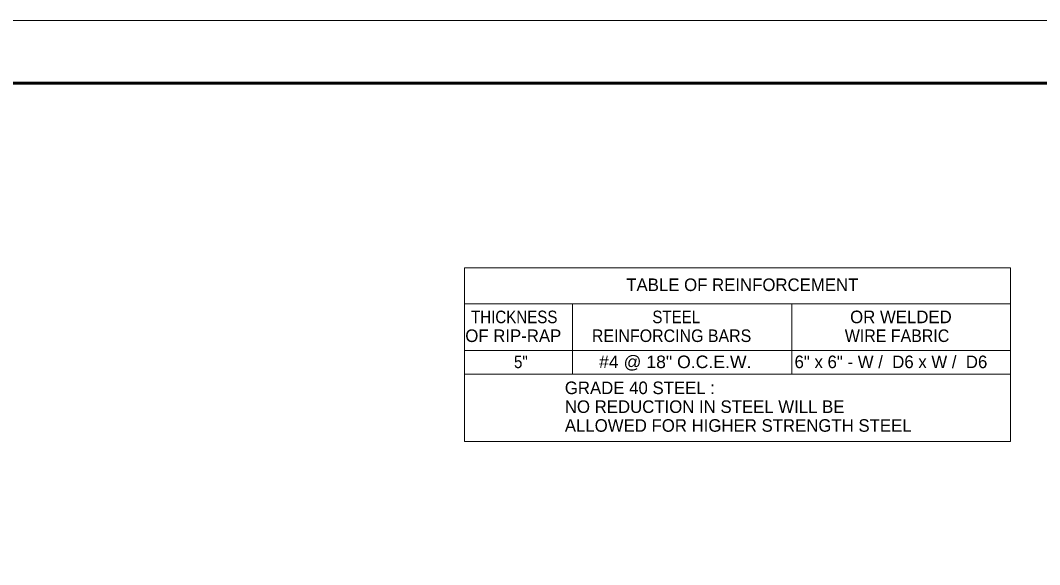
# Model space of a CAD drawing. Extents: x -78144 to -76970, y -469111 to -468408.
# Drawn here: x -77902.3 to -77739.8, y -468757.5 to -468670.8 of the extents above; entities that cross this region are included whole.
import ezdxf
from ezdxf.enums import TextEntityAlignment as Align

# ---------------------------------------------------------------- set-up
doc = ezdxf.new("R2010")
doc.units = 0
doc.header["$LTSCALE"] = 0.8
doc.layers.add('5', color=7, linetype='Continuous', lineweight=13)
doc.layers.add('63', color=7, linetype='Continuous', lineweight=53)

msp = doc.modelspace()

# ---------------------------------------------------------------- linework, layer by layer
at = {"layer": '5'}
for p, q in [((-77831.49, -468710.239), (-77744.424, -468710.239)), ((-77831.49, -468710.239), (-77831.49, -468737.916)), ((-77744.424, -468710.239), (-77744.424, -468737.916)), ((-77831.49, -468715.954), (-77744.424, -468715.954)), ((-77814.246, -468715.954), (-77814.246, -468727.155)), ((-77779.285, -468715.954), (-77779.285, -468727.155)), ((-77831.49, -468723.395), (-77744.424, -468723.395)), ((-77831.49, -468727.155), (-77744.424, -468727.155)), ((-77831.49, -468737.916), (-77744.424, -468737.916))]:
    msp.add_line(p, q, dxfattribs=at)
at = {"layer": '63', "lineweight": 13}
msp.add_lwpolyline([(-78143.683, -468670.818), (-77463.683, -468670.818), (-77463.683, -469110.818), (-78143.683, -469110.818)], close=True, dxfattribs=at)
at = {"layer": '63', "lineweight": 60}
msp.add_lwpolyline([(-78113.683, -468680.818), (-77473.683, -468680.818), (-77473.683, -469100.818), (-78113.683, -469100.818)], close=True, dxfattribs=at)

# ---------------------------------------------------------------- texts
at = {"layer": '5'}
for s, p in [('TABLE OF REINFORCEMENT', (-77805.688, -468713.933)), ('6" x 6" - W /  D6 x W /  D6', (-77778.863, -468726.216)), ('GRADE 40 STEEL :', (-77815.485, -468730.357)), ('NO REDUCTION IN STEEL WILL BE', (-77815.485, -468733.355)), ('ALLOWED FOR HIGHER STRENGTH STEEL', (-77815.485, -468736.354))]:
    msp.add_text(s, height=2, dxfattribs=at).set_placement(p)
for s, width, p in [('THICKNESS', 0.9, (-77823.557, -468719.057)), ('STEEL', 0.9, (-77797.721, -468719.057)), ('REINFORCING BARS', 0.95, (-77798.466, -468722.056)), ('WIRE FABRIC', 0.95, (-77762.524, -468722.056))]:
    msp.add_text(s, height=2, dxfattribs=dict(at, width=width)).set_placement(p, align=Align.CENTER)
for s, p in [('OR WELDED', (-77761.905, -468719.057)), ('OF RIP-RAP', (-77823.701, -468722.056))]:
    msp.add_text(s, height=2, dxfattribs=at).set_placement(p, align=Align.CENTER)
for s, width, p in [('5"', 0.9, (-77823.59, -468726.216)), ('#4 @ 18" O.C.E.W.', 1.05, (-77810.027, -468726.216))]:
    msp.add_text(s, height=2, dxfattribs=dict(at, width=width)).set_placement(p)

doc.saveas('drawing.dxf')
